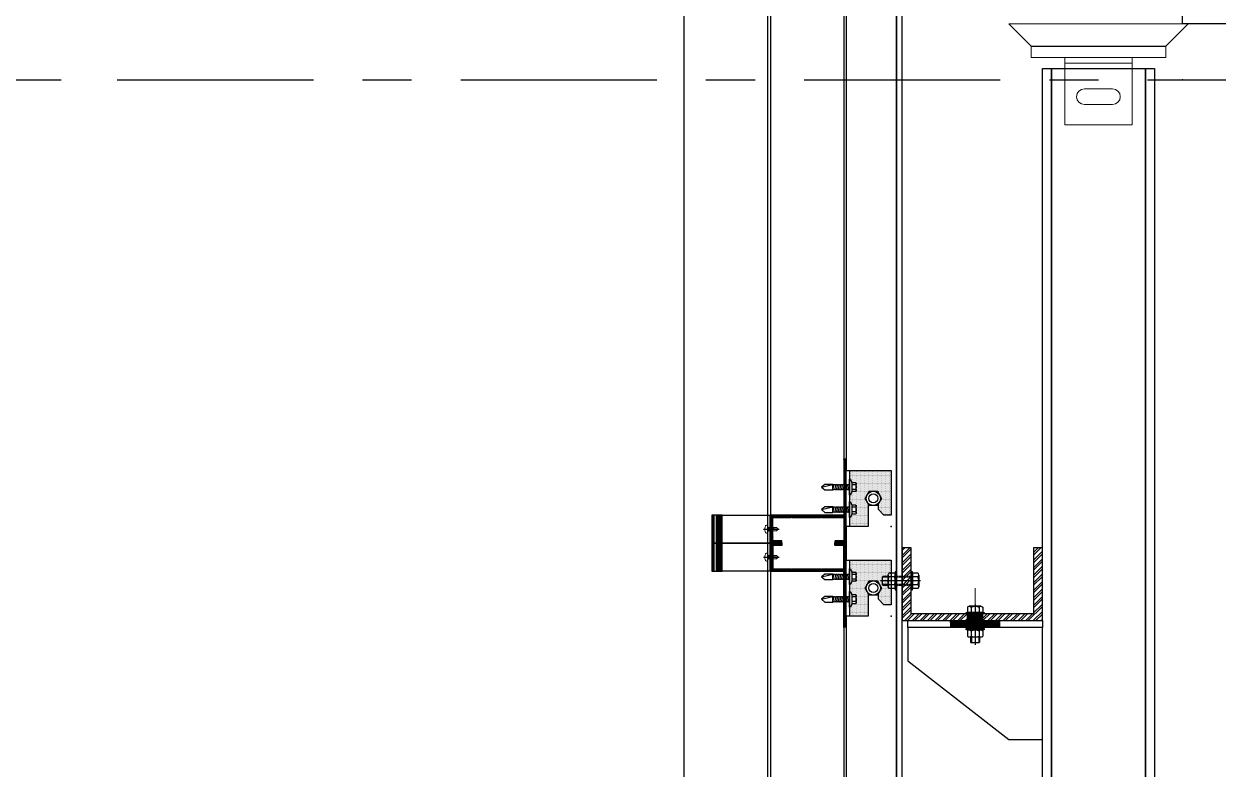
# Model space of a CAD drawing. Header units: millimetres. Extents: x -4391136 to -1798569, y -886572 to -291056.
# Drawn here: x -2195792 to -2194727, y -382355 to -381690 of the extents above; entities that cross this region are included whole.
import ezdxf

# ---------------------------------------------------------------- set-up
doc = ezdxf.new("R2010")
doc.units = ezdxf.units.MM
doc.set_wipeout_variables(frame=1)
for name, pattern in [('CENTER', [50.8, 31.75, -6.35, 6.35, -6.35]), ('HIDDEN', [0.375, 0.25, -0.125]), ('TA_GL_000.70000', [1.925, 0.7, -0.175, 0.175, -0.175, 0.7]), ('TA_HL_001.00000', [6.5, 3.55, -2.95]), ('XKITLINE00', [0])]:
    doc.linetypes.add(name, pattern=pattern)
for name, color, linetype in [('000 - 0_SYM_DWG_GRIDLINE_MAIN_COLOR_251', 7, 'Continuous'), ('000 - 0_SYM_DWG_LEVEL_TEXT', 7, 'Continuous'), ('000 - CONCRETE_COL_MAIN_COLOR_1', 7, 'Continuous'), ('000 - STRUCTURE_STEEL_ACCESORIES_MAIN_COLOR_1', 7, 'Continuous'), ('000 - STRUCTURE_STEEL_FASTERN_MAIN_COLOR_2', 7, 'Continuous'), ('000 - STRUCTURE_STEEL_FRAMING_CUT_COLOR_4', 7, 'Continuous'), ('000 - STRUCTURE_STEEL_FRAMING_HATCH_', 7, 'Continuous'), ('000 - STRUCTURE_STEEL_FRAMING_MAIN_COLOR_1', 7, 'Continuous'), ('000 - STRUCTURE_STEEL_FRAMING_MAIN_COLOR_2', 7, 'Continuous'), ('000 - STRUCTURE_STEEL_FRAMING_SUB_COLOR_2', 7, 'Continuous'), ('000 - STRUCTURE_STEEL_FRAMING_WIPEOUT_', 7, 'Continuous'), ('010 - ASPG_ACCESSORIES_MAIN_COLOR_1', 7, 'Continuous'), ('010 - ASPG_ACCESSORIES_MAIN_COLOR_2', 7, 'Continuous'), ('010 - ASPG_ACCESSORIES_SUB_COLOR_3', 7, 'Continuous'), ('010 - ASPG_EXTR_MAIN_COLOR_2', 7, 'Continuous'), ('010 - ASPG_EXTR_WIPEOUT_', 7, 'Continuous'), ('010 - ASPG_FASTERN_MAIN_COLOR_1', 7, 'Continuous'), ('010 - ASPG_FASTERN_MAIN_COLOR_251', 7, 'Continuous'), ('010 - ASPG_FASTERN_SUB_COLOR_2', 7, 'Continuous'), ('010 - ASPG_FASTERN_WIPEOUT_', 7, 'Continuous'), ('010 - ASPG_FRAMING_CUT_COLOR_4', 7, 'Continuous'), ('010 - ASPG_FRAMING_HATCH_', 7, 'Continuous'), ('010 - ASPG_FRAMING_SUB_COLOR_2', 7, 'Continuous'), ('010 - ASPG_FRAMING_WIPEOUT_', 7, 'Continuous'), ('Center Line', 7, 'CENTER'), ('HATCH', 7, 'Continuous')]:
    doc.layers.add(name, color=color, linetype=linetype)
for name, color, linetype, plot in [('000 - STRUCTURE_STEEL_FRAMING_DEF_SUB', 7, 'Continuous', False), ('010 - ASPG_ACCESSORIES_DEF_SUB', 7, 'Continuous', False), ('010 - ASPG_FASTERN_DEF_SUB', 7, 'Continuous', False)]:
    doc.layers.add(name, color=color, linetype=linetype, plot=plot)
doc.layers.add('Part', color=7, linetype='Continuous', lineweight=0)
doc.layers.add('SCREW', color=7, linetype='Continuous', lineweight=5)
doc.styles.add('Arial_1', font='arial.ttf', dxfattribs={"height": 2000})
doc.styles.add('TA', font='', dxfattribs={"height": 4.5})
doc.styles.get('TA').set_extended_font_data('Cordia New')
pattern_1 = [(45, (2715.48714, 3084.9077), (-0.265165043, 0.265165043), []), (45, (2715.6639, 3084.9077), (-0.265165043, 0.265165043), [])]

# ---------------------------------------------------------------- blocks, each defined once
blk = doc.blocks.new('*A2430')
at = {"layer": 'Part', "color": 7, "linetype": 'XKITLINE00', "lineweight": 0}
for p, q in [((560.731873, 232.946249), (560.571873, 232.946249)), ((560.571873, 232.946249), (560.571873, 231.646249)), ((560.731873, 231.766249), (560.731873, 232.946249)), ((563.071873, 232.946249), (562.911873, 232.946249)), ((562.911873, 232.946249), (562.911873, 231.766249)), ((563.071873, 231.646249), (563.071873, 232.946249)), ((562.911873, 231.766249), (560.731873, 231.766249)), ((560.571873, 231.646249), (563.071873, 231.646249))]:
    blk.add_line(p, q, dxfattribs=at)
blk = doc.blocks.new('*A2431')
at = {"layer": 'Part', "color": 7, "linetype": 'XKITLINE00', "lineweight": 0}
for p, q in [((560.671873, 231.526249), (560.671873, 231.646249)), ((563.071873, 231.646249), (563.071873, 231.526249)), ((563.071873, 231.526249), (560.671873, 231.526249))]:
    blk.add_line(p, q, dxfattribs=at)
blk = doc.blocks.new('*U2432')
at = {"color": 7}
blk.add_wipeout([(-120, 100), (-120, 106), (-125, 106), (-125, 171), (-117, 171), (-117, 112), (-8, 112), (-8, 171), (0, 171), (0, 106), (0, 100), (0, 0), (-30, 0), (-120, 70)], dxfattribs=at)
at = {"layer": '000 - STRUCTURE_STEEL_FRAMING_HATCH_'}
h = blk.add_hatch(dxfattribs=at)
h.set_pattern_fill('ANSI32', scale=0.5)
h.paths.add_polyline_path([(-125, 171), (-125, 106), (0, 106), (0, 171), (-8, 171), (-8, 112), (-117, 112), (-117, 171)])
h = blk.add_hatch(dxfattribs=at)
h.set_pattern_fill('ANSI32', style=0)
h.set_pattern_definition(pattern_1)
h.paths.add_polyline_path([(-53, 112), (-53, 106), (-67, 106), (-67, 112)], flags=17)
h = blk.add_hatch(dxfattribs=at)
h.set_pattern_fill('ANSI32', style=0)
h.set_pattern_definition(pattern_1)
h.paths.add_polyline_path([(-38, 106), (-38, 100), (-82, 100), (-82, 106)], flags=17)
at = {"layer": '000 - STRUCTURE_STEEL_FRAMING_CUT_COLOR_4', "color": 7}
blk.add_lwpolyline([(-125, 171), (-125, 106), (0, 106), (0, 171), (-8, 171), (-8, 112), (-117, 112), (-117, 171), (-125, 171)], dxfattribs=at)
at = {"layer": '000 - STRUCTURE_STEEL_FRAMING_DEF_SUB', "color": 7, "linetype": 'XKITLINE00', "lineweight": 0}
blk.add_line((-60, 92.1), (-60, 135), dxfattribs=at)
blk.add_line((-60, 92.1), (-60, 135), dxfattribs=at)
at = {"layer": '000 - STRUCTURE_STEEL_FRAMING_HATCH_', "color": 7, "linetype": 'XKITLINE00', "lineweight": 0}
for p, q in [((-67, 106), (-67, 112)), ((-67, 106), (-67, 112)), ((-53, 106), (-53, 112)), ((-53, 106), (-53, 112)), ((-82, 100), (-82, 106)), ((-82, 100), (-82, 106)), ((-38, 100), (-38, 106)), ((-38, 100), (-38, 106))]:
    blk.add_line(p, q, dxfattribs=at)
at = {"layer": '000 - STRUCTURE_STEEL_FRAMING_MAIN_COLOR_2', "color": 7}
blk.add_lwpolyline([(-120, 106), (0, 106), (0, 100), (-120, 100)], close=True, dxfattribs=at)
blk.add_lwpolyline([(-120, 100), (-120, 70), (-30, 0), (0, 0), (0, 100), (-120, 100)], dxfattribs=at)
at = {"color": 7, "lineweight": 0, "xscale": 50, "yscale": 50, "zscale": 50}
blk.add_blockref('*A2430', (-28153.6, -11476.3), dxfattribs=at)
at = {"layer": '000 - STRUCTURE_STEEL_FRAMING_MAIN_COLOR_2', "color": 7, "xscale": 50, "yscale": 50, "zscale": 50}
blk.add_blockref('*A2431', (-28153.6, -11476.3), dxfattribs=at)
blk = doc.blocks.new('*U2718')
at = {"color": 7}
blk.add_wipeout([(-50, 40), (50, 40), (50, 2760), (-50, 2760)], dxfattribs=at)
for points in [[(-225, -350), (-175, -350), (-175, 3500), (-225, 3500)], [(60, 2780), (60, 2770), (-60, 2770), (-60, 2780), (-80, 2800), (80, 2800)]]:
    blk.add_wipeout(points, dxfattribs=at).dxf.layer = '000 - STRUCTURE_STEEL_FRAMING_WIPEOUT_'
at = {"layer": '000 - STRUCTURE_STEEL_ACCESORIES_MAIN_COLOR_1', "color": 7, "lineweight": 0}
blk.add_line((30, 2710), (-30, 2710), dxfattribs=at)
blk.add_lwpolyline([(-15.2, 2728.5), (-12.5, 2728), (12.5, 2728), (15.2, 2728.5), (17.4, 2730.1), (19, 2732.3), (19.5, 2735), (19, 2737.7), (17.4, 2739.9), (15.2, 2741.5), (12.5, 2742), (-12.5, 2742), (-15.2, 2741.5), (-17.4, 2739.9), (-19, 2737.7), (-19.5, 2735), (-19, 2732.3), (-17.4, 2730.1), (-15.2, 2728.5)], close=True, dxfattribs=at)
at = {"layer": '000 - STRUCTURE_STEEL_FRAMING_MAIN_COLOR_1', "color": 7}
for points in [[(-50, 2760), (-42, 2760), (-42, 40), (-50, 40)], [(42, 2760), (50, 2760), (50, 40), (42, 40)]]:
    blk.add_lwpolyline(points, close=True, dxfattribs=at)
at = {"layer": '000 - STRUCTURE_STEEL_FRAMING_SUB_COLOR_2', "color": 7}
blk.add_lwpolyline([(-42, 2760), (42, 2760), (42, 40), (-42, 40)], close=True, dxfattribs=at)
at = {"color": 7}
blk.add_wipeout([(60, 2780), (60, 2770), (-60, 2770), (-60, 2780), (-80, 2800), (80, 2800)], dxfattribs=at)
at = {"layer": '000 - STRUCTURE_STEEL_ACCESORIES_MAIN_COLOR_1', "color": 7, "lineweight": 0}
for p, q in [((-30, 2710), (-30, 2770)), ((30, 2770), (30, 2710)), ((30, 2765), (-30, 2765))]:
    blk.add_line(p, q, dxfattribs=at)
at = {"layer": '000 - STRUCTURE_STEEL_FASTERN_MAIN_COLOR_2', "color": 7}
blk.add_line((-60, 2780), (60, 2780), dxfattribs=at)
at = {"layer": '000 - STRUCTURE_STEEL_FASTERN_MAIN_COLOR_2', "color": 7, "lineweight": 0}
blk.add_lwpolyline([(60, 2780), (60, 2770), (-60, 2770), (-60, 2780), (-80, 2800), (80, 2800)], close=True, dxfattribs=at)
at = {"color": 7}
blk.add_blockref('*U2432', (-50, 2161.5), dxfattribs=at)
at = {"layer": '000 - STRUCTURE_STEEL_FRAMING_MAIN_COLOR_1', "color": 7}
for points in [[(-225, -350), (-180, -350), (-180, 3500), (-225, 3500)], [(-180, -350), (-175, -350), (-175, 3500), (-180, 3500)]]:
    blk.add_lwpolyline(points, close=True, dxfattribs=at)
at = {"color": 7}
blk.add_blockref('*U2432', (-50, 2161.5), dxfattribs=at)
blk = doc.blocks.new('*U2450')
at = {"color": 7}
blk.add_wipeout([(3490, 67.8), (3490, 144.8), (0, 144.8), (0, 67.8)], dxfattribs=at).dxf.layer = '010 - ASPG_EXTR_WIPEOUT_'
at = {"layer": '010 - ASPG_EXTR_MAIN_COLOR_2', "color": 7}
blk.add_lwpolyline([(3490, 69.8), (3490, 144.8), (0, 144.8), (0, 69.8)], close=True, dxfattribs=at)
blk = doc.blocks.new('000_ASPG_TYP_FILES_20260218-010703_FRAME_EXTR_HONLIZONTAL')
at = {"layer": '010 - ASPG_FRAMING_HATCH_'}
h = blk.add_hatch(dxfattribs=at)
h.set_pattern_fill('ANSI32', scale=0.1)
edge = h.paths.add_edge_path()
edge.add_line((74.7, 2), (25, 2))
edge.add_line((25, 2), (25, 67))
edge.add_arc((24.7, 67), 0.3, 0, 90)
edge.add_line((24.7, 67.3), (0.3, 67.3))
edge.add_arc((0.3, 67), 0.3, 90, 180)
edge.add_line((0, 67), (0, 57.6))
edge.add_arc((0.3, 57.6), 0.3, 180, 270)
edge.add_line((0.3, 57.3), (1.7, 57.3))
edge.add_arc((1.7, 57.6), 0.3, 270, 360)
edge.add_line((2, 57.6), (2, 65))
edge.add_arc((2.3, 65), 0.3, 90, 180, ccw=False)
edge.add_line((2.3, 65.3), (22.7, 65.3))
edge.add_arc((22.7, 65), 0.3, 0, 90, ccw=False)
edge.add_line((23, 65), (23, 49))
edge.add_line((23, 49), (23.5, 48.5))
edge.add_line((23.5, 48.5), (23, 48))
edge.add_line((23, 48), (23, 22.3))
edge.add_line((23, 22.3), (23.5, 21.8))
edge.add_line((23.5, 21.8), (23, 21.3))
edge.add_line((23, 21.3), (23, 2.3))
edge.add_arc((22.7, 2.3), 0.3, -90, 0, ccw=False)
edge.add_line((22.7, 2), (2.3, 2))
edge.add_arc((2.3, 2.3), 0.3, 180, 270, ccw=False)
edge.add_line((2, 2.3), (2, 9.7))
edge.add_arc((1.7, 9.7), 0.3, 0, 90)
edge.add_line((1.7, 10), (0.3, 10))
edge.add_arc((0.3, 9.7), 0.3, 90, 180)
edge.add_line((0, 9.7), (0, 0.3))
edge.add_arc((0.3, 0.3), 0.3, 180, 270)
edge.add_line((0.3, 0), (74.7, 0))
at = {"layer": '010 - ASPG_ACCESSORIES_DEF_SUB', "color": 7}
for p in [(0, 67.3), (25, 67.3), (25, 67.3), (0, 57.3), (0, 10), (0, 10), (0, 0), (75, 2), (75, 0)]:
    blk.add_point(p, dxfattribs=at)
at = {"layer": '010 - ASPG_FRAMING_CUT_COLOR_4', "color": 7}
blk.add_line((75, 0.3), (75, 1.7), dxfattribs=at)
blk.add_lwpolyline([(74.7, 2), (25, 2), (25, 67, 0.414214), (24.7, 67.3), (0.3, 67.3, 0.414214), (0, 67), (0, 57.6, 0.414214), (0.3, 57.3), (1.7, 57.3, 0.414214), (2, 57.6), (2, 65, -0.414214), (2.3, 65.3), (22.7, 65.3, -0.414214), (23, 65), (23, 49), (23.5, 48.5), (23, 48), (23, 22.3), (23.5, 21.8), (23, 21.3), (23, 2.3, -0.414214), (22.7, 2), (2.3, 2, -0.414214), (2, 2.3), (2, 9.7, 0.414214), (1.7, 10), (0.3, 10, 0.414214), (0, 9.7), (0, 0.3, 0.414214), (0.3, 0), (74.7, 0)], format="xyb", dxfattribs=at)
for centre, start, end in [((2.3, 65), 90, 180), ((0.3, 57.6), 180, 270), ((1.7, 57.6), 270, 0), ((0.3, 9.7), 90, 180), ((0.3, 0.3), 180, 270), ((1.7, 9.7), 0, 90), ((2.3, 2.3), 180, 270), ((22.7, 2.3), 270, 0), ((74.7, 1.7), 0, 90), ((74.7, 0.3), 270, 0)]:
    blk.add_arc(centre, 0.3, start, end, dxfattribs=at)
blk = doc.blocks.new('PZG35-9D5')
at = {"layer": 'Center Line', "color": 7}
blk.add_line((0, 3.7), (0, -10.5), dxfattribs=at)
at = {"layer": 'SCREW', "color": 7}
for p, q in [((-1.4, 0), (-1.4, -1.1)), ((1.4, 0), (1.4, -0.6)), ((-1.9, -1.4), (1.9, -0.9)), ((-1.9, -1.4), (-1.4, -1.1)), ((-1.9, -1.4), (-1.4, -1.7)), ((-1.9, -2.7), (1.9, -2.2)), ((-1.9, -2.7), (-1.4, -2.4)), ((-1.9, -2.7), (-1.4, -3)), ((-1.9, -4), (-1.4, -3.7)), ((-1.9, -4), (-1, -3.9)), ((-1.9, -4), (-1.4, -4.3)), ((-1.4, -1.1), (1.4, -0.6)), ((-1.4, -1.7), (1.4, -1.2)), ((-1.4, -1.7), (-1.4, -2.4)), ((-1.4, -2.4), (1.4, -1.9)), ((-1.4, -3), (1.4, -2.5)), ((-1.4, -3), (-1.4, -3.7)), ((-1.4, -3.7), (-0.8, -3.6)), ((-1.4, -4.3), (-1.4, -8.1)), ((-1.4, -4.3), (-1.2, -4.3)), ((0, -9.5), (-1.4, -8.1)), ((0, -9.5), (1.4, -8.1)), ((0.6, -3.3), (1.4, -3.2)), ((0.7, -3.7), (1.9, -3.5)), ((0.7, -3.9), (1.4, -3.8)), ((0.7, -4.6), (1.4, -4.5)), ((0.7, -5), (1.9, -4.8)), ((0.7, -5.2), (1.4, -5.1)), ((1.9, -0.9), (1.4, -0.6)), ((1.9, -0.9), (1.4, -1.2)), ((1.4, -1.2), (1.4, -1.9)), ((1.9, -2.2), (1.4, -1.9)), ((1.9, -2.2), (1.4, -2.5)), ((1.4, -2.5), (1.4, -3.2)), ((1.9, -3.5), (1.4, -3.2)), ((1.9, -3.5), (1.4, -3.8)), ((1.4, -3.8), (1.4, -4.5)), ((1.9, -4.8), (1.4, -4.5)), ((1.9, -4.8), (1.4, -5.1)), ((1.4, -5.1), (1.4, -8.1))]:
    blk.add_line(p, q, dxfattribs=at)
blk.add_lwpolyline([(0, -9.5), (0.7, -5.2), (0.7, -3.6, 0.417657), (0.4, -3.3, 0.108102), (-0.8, -3.6), (-1.4, -4.7)], format="xyb", dxfattribs=at)
blk = doc.blocks.new('*U3396')
at = {"layer": 'SCREW', "color": 7}
blk.add_lwpolyline([(3, 1.8, 0.09906), (0.8, 2.5), (0.8, 2.3), (-0.8, 2.3), (-0.8, 2.5, 0.09906), (-3, 1.8, 0.266588), (-3.5, 1), (-3.5, 0.2, 0.414214), (-3.3, 0), (3.3, 0, 0.414214), (3.5, 0.2), (3.5, 1, 0.266588)], format="xyb", close=True, dxfattribs=at)
blk.add_blockref('PZG35-9D5', (0, 0), dxfattribs=at)
blk = doc.blocks.new('000_ASPG_TYP_FILES_BK_FOR_ASPG_LOUVERS_SIDE_VIEW')
at = {"color": 7}
blk.add_point((0, 0), dxfattribs=at)
at = {"layer": '010 - ASPG_ACCESSORIES_MAIN_COLOR_1', "color": 7}
blk.add_line((2.8, -12.5), (2.8, 12.5), dxfattribs=at)
for points in [[(43.2, -12.5), (0.8, -12.5), (0.8, 12.5), (43.2, 12.5)], [(52.5, 12.5), (43.2, 12.5), (43.2, -12.5), (52.5, -12.5)]]:
    blk.add_lwpolyline(points, close=True, dxfattribs=at)
at = {"layer": '010 - ASPG_ACCESSORIES_SUB_COLOR_3', "color": 7}
for p, q in [((43.5, -12.5), (43.5, 12.5)), ((43.8, -12.5), (43.8, 12.5)), ((44.3, -12.5), (44.3, 12.5)), ((45, -12.5), (45, 12.5)), ((45.8, -12.5), (45.8, 12.5)), ((46.7, -12.5), (46.7, 12.5)), ((47.6, -12.5), (47.6, 12.5)), ((48.6, -12.5), (48.6, 12.5)), ((50.6, -12.5), (50.6, 12.5)), ((51.4, -12.5), (51.4, 12.5)), ((52.1, -12.5), (52.1, 12.5)), ((52.5, -12.5), (52.5, 12.5))]:
    blk.add_line(p, q, dxfattribs=at)
at = {"layer": 'SCREW', "color": 7, "rotation": 270}
blk.add_blockref('*U3396', (2.8, 0), dxfattribs=at)
blk = doc.blocks.new('A$C57452C2B')
at = {"layer": '010 - ASPG_FASTERN_MAIN_COLOR_1', "color": 7}
for p, q in [((0.007, 0.031), (0.0045, 0.021)), ((0.003, 0.0005), (0.003, 0.004)), ((0.01, 0), (0.004, 0)), ((0.005, 0.0005), (0.005, 0.004)), ((0.009, 0.0005), (0.009, 0.004)), ((0.011, 0.0005), (0.011, 0.004))]:
    blk.add_line(p, q, dxfattribs=at)
for points in [[(0.0045, 0.021), (0.0045, 0.028), (0.007, 0.031), (0.0095, 0.028), (0.0095, 0.021)], [(0.014, 0.005), (0.014, 0.006), (0, 0.006), (0, 0.005), (0.003, 0.004), (0.011, 0.004)]]:
    blk.add_lwpolyline(points, close=True, dxfattribs=at)
for centre, radius, start, end in [((0.004, 0.0013), 0.00125, 216.8699, 323.1301), ((0.007, 0.0043), 0.00425, 241.9275, 298.0725), ((0.01, 0.0013), 0.00125, 216.8699, 323.1301)]:
    blk.add_arc(centre, radius, start, end, dxfattribs=at)
at = {"layer": '010 - ASPG_FASTERN_SUB_COLOR_2', "color": 7}
for p in [(0.0095, 0.021), (0.0045, 0.021)]:
    blk.add_line(p, (0.0045, 0.0197), dxfattribs=at)
for points in [[(0.0045, 0.0167, 0.666667), (0.0045, 0.0182), (0.0095, 0.0195, 0.666667), (0.0095, 0.018)], [(0.0045, 0.0152, 0.666667), (0.0045, 0.0167), (0.0095, 0.018, 0.666667), (0.0095, 0.0165)], [(0.0045, 0.0137, 0.666667), (0.0045, 0.0152), (0.0095, 0.0165, 0.666667), (0.0095, 0.015)], [(0.0045, 0.0122, 0.666667), (0.0045, 0.0137), (0.0095, 0.015, 0.666667), (0.0095, 0.0135)], [(0.0045, 0.0107, 0.666667), (0.0045, 0.0122), (0.0095, 0.0135, 0.666667), (0.0095, 0.012)], [(0.0045, 0.0092, 0.666667), (0.0045, 0.0107), (0.0095, 0.012, 0.666667), (0.0095, 0.0105)], [(0.0045, 0.0077, 0.666667), (0.0045, 0.0092), (0.0095, 0.0105, 0.666667), (0.0095, 0.009)], [(0.0045, 0.0062, 0.666667), (0.0045, 0.0077), (0.0095, 0.009, 0.666667), (0.0095, 0.0075)], [(0.0047, 0.006, 0.091189), (0.0045, 0.0062), (0.0095, 0.0075, 0.666667), (0.0095, 0.006)]]:
    blk.add_lwpolyline(points, format="xyb", dxfattribs=at)
for centre, start, end in [((0.0042, 0.0189), 292.6199, 67.3801), ((0.0098, 0.0203), 112.6199, 247.3801)]:
    blk.add_arc(centre, 0.000812, start, end, dxfattribs=at)
blk = doc.blocks.new('A$C6d2a724f')
at = {"color": 7}
blk.add_wipeout([(-3.7, 6.3), (3.7, 6.3), (7.3, 0), (3.7, -6.3), (-3.7, -6.3), (-7.3, 0)], dxfattribs=at).dxf.layer = '010 - ASPG_FASTERN_MAIN_COLOR_1'
at = {"layer": '010 - ASPG_FASTERN_MAIN_COLOR_1', "color": 7}
blk.add_lwpolyline([(-3.7, 6.3), (3.7, 6.3), (7.3, 0), (3.7, -6.3), (-3.7, -6.3), (-7.3, 0)], close=True, dxfattribs=at)
at = {"layer": '010 - ASPG_FASTERN_SUB_COLOR_2', "color": 7}
for radius in [6.33, 3.96]:
    blk.add_circle((0, 0), radius, dxfattribs=at)
blk = doc.blocks.new('A$Cb3d6a647')
at = {"color": 7}
blk.add_wipeout([(0, -50), (0, -50), (0, 0), (40, 0), (40, -40), (33.7, -40), (28.7, -35), (28.7, -25), (27.4, -21.8), (24.2, -20.5), (21, -21.8), (19.7, -25), (19.7, -50)], dxfattribs=at).dxf.layer = '010 - ASPG_FASTERN_WIPEOUT_'
at = {"layer": 'HATCH'}
h = blk.add_hatch(dxfattribs=at)
h.set_pattern_fill('DOTS', scale=0.5)
h.paths.add_polyline_path([(3, 0), (3, -8), (4, -8), (5, -11), (8.5, -11, -0.236068), (9, -12), (9, -19), (5, -19), (4, -22), (3, -22), (3, -28), (4, -28), (5, -31), (8.5, -31, -0.236068), (9, -32), (9, -39), (5, -39), (4, -42), (3, -42), (3, -50), (19.7, -50), (19.7, -25, -1), (28.7, -25), (28.7, -35), (33.7, -40), (40, -40), (40, 0)])
at = {"color": 7}
blk.add_point((40, -50), dxfattribs=at)
at = {"layer": '010 - ASPG_ACCESSORIES_MAIN_COLOR_1', "color": 7}
blk.add_lwpolyline([(0, 0), (3, 0), (3, -50), (0, -50)], close=True, dxfattribs=at)
at = {"layer": '010 - ASPG_ACCESSORIES_MAIN_COLOR_2', "color": 7}
blk.add_lwpolyline([(0, 0), (40, 0), (40, -40), (33.7, -40), (28.7, -35), (28.7, -25, 1), (19.7, -25), (19.7, -50), (0, -50)], format="xyb", close=True, dxfattribs=at)
at = {"color": 7, "extrusion": (0, 0, -1), "xscale": 1000, "yscale": 1000, "zscale": -1000, "rotation": 270}
for p in [(-9, -8), (-9, -28)]:
    blk.add_blockref('A$C57452C2B', p, dxfattribs=at)
at = {"color": 7}
blk.add_blockref('A$C6d2a724f', (24.2, -25), dxfattribs=at)
blk = doc.blocks.new('*U2453')
at = {"color": 7}
blk.add_wipeout([(1138.3, 2), (25, 2), (25, 67.3), (1138.3, 67.3)], dxfattribs=at).dxf.layer = '010 - ASPG_FRAMING_WIPEOUT_'
at = {"layer": '010 - ASPG_FRAMING_SUB_COLOR_2', "color": 7}
blk.add_lwpolyline([(1138.3, 2), (25, 2), (25, 67.3), (1138.3, 67.3)], close=True, dxfattribs=at)
at = {"color": 7, "rotation": 90}
for p in [(12.5, 67.3), (1150.8, 67.3)]:
    blk.add_blockref('000_ASPG_TYP_FILES_BK_FOR_ASPG_LOUVERS_SIDE_VIEW', p, dxfattribs=at)
at = {"color": 7}
blk.add_blockref('000_ASPG_TYP_FILES_20260218-010703_FRAME_EXTR_HONLIZONTAL', (0, 0), dxfattribs=at)
at = {"color": 7, "xscale": -1}
blk.add_blockref('000_ASPG_TYP_FILES_20260218-010703_FRAME_EXTR_HONLIZONTAL', (1163.3, 0), dxfattribs=at)
at = {"color": 7, "rotation": 270}
for p in [(65, 0), (1148.3, 0)]:
    blk.add_blockref('A$Cb3d6a647', p, dxfattribs=at)
blk = doc.blocks.new('*U2485')
at = {"color": 7}
blk.add_point((0, 0), dxfattribs=at)
at = {"layer": '000 - 0_SYM_DWG_GRIDLINE_MAIN_COLOR_251', "color": 7}
blk.add_lwpolyline([(-99, -20.349), (-39, -20.349), (-34.5, 0), (-30, 0)], dxfattribs=at)
at = {"layer": '000 - 0_SYM_DWG_LEVEL_TEXT', "color": 7, "style": 'Arial_1'}
for tag, p in [('LV_NAME_1', (-94.775, -8.424)), ('LV_NAME_2', (-94.787, -13.515)), ('LV_NAME_3', (-94.798, -18.605))]:
    blk.add_attdef(tag, p, '', height=3, dxfattribs=at)
blk = doc.blocks.new('*U2929')
at = {"layer": '000 - 0_SYM_DWG_GRIDLINE_MAIN_COLOR_251', "color": 7, "linetype": 'ByBlock', "ltscale": 5}
blk.add_line((14, 0), (-19, 0), dxfattribs=at)
at = {"layer": '000 - 0_SYM_DWG_GRIDLINE_MAIN_COLOR_251', "color": 7}
for p in [(-5, 0), (0, 0)]:
    blk.add_point(p, dxfattribs=at)
at = {"color": 7, "style": 'TA', "flags": 1}
blk.add_attdef('LOCATION', (6, -6), '', height=4.5, rotation=270, dxfattribs=at)
blk = doc.blocks.new('W-1-PP17-ENT2_REV00_20260609-101754_SEC_C1_DIMS')
at = {"color": 7, "xscale": 25, "yscale": 25, "zscale": 25}
blk.add_blockref('*U2485', (0, 114090), dxfattribs=at)
at = {"layer": '000 - 0_SYM_DWG_GRIDLINE_MAIN_COLOR_251', "color": 7, "linetype": 'TA_GL_000.70000', "xscale": 50, "yscale": 50, "zscale": 50, "rotation": 180}
blk.add_blockref('*U2929', (0, 114090), dxfattribs=at)
blk = doc.blocks.new('W-1-PP17-ENT2_REV00_20260609-112043_SEC_D-3_ST')
at = {"layer": '000 - CONCRETE_COL_MAIN_COLOR_1', "color": 7}
blk.add_lwpolyline([(915.7, 114140), (250, 114140), (250, 114740), (915.7, 114740)], close=True, dxfattribs=at)
blk = doc.blocks.new('*U3002')
at = {"layer": '010 - ASPG_FASTERN_DEF_SUB', "color": 7, "ltscale": 0.1}
blk.add_line((-8.4, 0), (27.5, 0, 0), dxfattribs=at)
at = {"layer": '010 - ASPG_FASTERN_MAIN_COLOR_1', "color": 7}
for p, q in [((-6.8, -5.2), (-6.8, 5.2)), ((-6, 6.9), (-1.2, 6.9)), ((-6, 3.5), (-1.2, 3.5)), ((-1.2, 8), (-1.2, -8)), ((0, 8), (-1.2, 8)), ((-1.2, -6.9), (-1.2, 6.9)), ((0, -8), (0, 8)), ((13, 8), (13, -8)), ((14.2, 8), (13, 8)), ((14.2, -8), (14.2, 8)), ((14.2, -5.2), (14.2, 5.2)), ((15, 6.9), (19.8, 6.9)), ((15, 3.5), (19.8, 3.5)), ((20.6, -5.2), (20.6, 5.2)), ((20.6, 4), (25.1, 4)), ((20.6, 3.2), (25.9, 3.2)), ((25.1, 4), (25.9, 3.2)), ((25.9, -3.2), (25.9, 3.2)), ((-6, -3.5), (-1.2, -3.5)), ((-6, -6.9), (-1.2, -6.9)), ((-1.2, -8), (0, -8)), ((13, -8), (14.2, -8)), ((15, -3.5), (19.8, -3.5)), ((15, -6.9), (19.8, -6.9)), ((20.6, -3.2), (25.9, -3.2)), ((20.6, -4), (25.1, -4)), ((25.1, -4), (25.9, -3.2))]:
    blk.add_line(p, q, dxfattribs=at)
at = {"layer": '010 - ASPG_FASTERN_MAIN_COLOR_1', "color": 7, "elevation": 0}
for points in [[(-6, 6.9, 0.46188), (-6, 3.5, 0.23094), (-6, -3.5, 0.46188), (-6, -6.9)], [(15, 6.9, 0.46188), (15, 3.5, 0.23094), (15, -3.5, 0.46188), (15, -6.9)], [(19.8, 6.9, -0.46188), (19.8, 3.5, -0.23094), (19.8, -3.5, -0.46188), (19.8, -6.9)]]:
    blk.add_lwpolyline(points, format="xyb", dxfattribs=at)
at = {"layer": '010 - ASPG_FASTERN_MAIN_COLOR_251', "color": 7, "linetype": 'HIDDEN'}
for p, q in [((0, 4), (13, 4, 0)), ((0, 3.2), (13, 3.2, 0)), ((0, -3.2), (13, -3.2, 0)), ((0, -4), (13, -4, 0))]:
    blk.add_line(p, q, dxfattribs=at)
blk = doc.blocks.new('*U3005')
at = {"layer": '010 - ASPG_FASTERN_DEF_SUB', "color": 7, "ltscale": 0.1}
blk.add_line((-8.4, 0), (27.5, 0, 0), dxfattribs=at)
at = {"layer": '010 - ASPG_FASTERN_MAIN_COLOR_1', "color": 7}
for p, q in [((-6.8, -5.2), (-6.8, 5.2)), ((-6, 6.9), (-1.2, 6.9)), ((-6, 3.5), (-1.2, 3.5)), ((-1.2, 8), (-1.2, -8)), ((0, 8), (-1.2, 8)), ((-1.2, -6.9), (-1.2, 6.9)), ((0, -8), (0, 8)), ((13, 8), (13, -8)), ((14.2, 8), (13, 8)), ((14.2, -8), (14.2, 8)), ((14.2, -5.2), (14.2, 5.2)), ((15, 6.9), (19.8, 6.9)), ((15, 3.5), (19.8, 3.5)), ((20.6, -5.2), (20.6, 5.2)), ((20.6, 4), (25.1, 4)), ((20.6, 3.2), (25.9, 3.2)), ((25.1, 4), (25.9, 3.2)), ((25.9, -3.2), (25.9, 3.2)), ((-6, -3.5), (-1.2, -3.5)), ((-6, -6.9), (-1.2, -6.9)), ((-1.2, -8), (0, -8)), ((13, -8), (14.2, -8)), ((15, -3.5), (19.8, -3.5)), ((15, -6.9), (19.8, -6.9)), ((20.6, -3.2), (25.9, -3.2)), ((20.6, -4), (25.1, -4)), ((25.1, -4), (25.9, -3.2))]:
    blk.add_line(p, q, dxfattribs=at)
at = {"layer": '010 - ASPG_FASTERN_MAIN_COLOR_1', "color": 7, "elevation": 0}
for points in [[(-6, 6.9, 0.46188), (-6, 3.5, 0.23094), (-6, -3.5, 0.46188), (-6, -6.9)], [(15, 6.9, 0.46188), (15, 3.5, 0.23094), (15, -3.5, 0.46188), (15, -6.9)], [(19.8, 6.9, -0.46188), (19.8, 3.5, -0.23094), (19.8, -3.5, -0.46188), (19.8, -6.9)]]:
    blk.add_lwpolyline(points, format="xyb", dxfattribs=at)
at = {"layer": '010 - ASPG_FASTERN_MAIN_COLOR_251', "color": 7, "linetype": 'HIDDEN'}
for p, q in [((0, 4), (13, 4, 0)), ((0, 3.2), (13, 3.2, 0)), ((0, -3.2), (13, -3.2, 0)), ((0, -4), (13, -4, 0))]:
    blk.add_line(p, q, dxfattribs=at)

msp = doc.modelspace()

# ---------------------------------------------------------------- block references
at = {"color": 7}
msp.add_blockref('*U2718', (-2194834, -384490.4), dxfattribs=at)

# ---------------------------------------------------------------- next in the draw order: block references
at = {"color": 7, "linetype": 'TA_HL_001.00000', "rotation": 90}
msp.add_blockref('*U2450', (-2195059, -384480.4), dxfattribs=at)

# ---------------------------------------------------------------- next in the draw order: block references
msp.add_blockref('*U2453', (-2195059, -383317.1), dxfattribs=at)

# ---------------------------------------------------------------- next in the draw order: block references
msp.add_blockref('*U2453', (-2195059, -382153.8), dxfattribs=at)

# ---------------------------------------------------------------- next in the draw order: block references
at = {"color": 7}
msp.add_blockref('W-1-PP17-ENT2_REV00_20260609-112043_SEC_D-3_ST', (-2195009, -495830.4), dxfattribs=at)

# ---------------------------------------------------------------- next in the draw order: block references
msp.add_blockref('W-1-PP17-ENT2_REV00_20260609-101754_SEC_C1_DIMS', (-2195009, -495830.4), dxfattribs=at)
at = {"color": 7, "rotation": 180}
msp.add_blockref('*U3005', (-2195001, -382187.4), dxfattribs=at)
at = {"color": 7, "xscale": -1, "rotation": 90}
msp.add_blockref('*U3002', (-2194944, -382216.9), dxfattribs=at)

doc.saveas('drawing.dxf')
